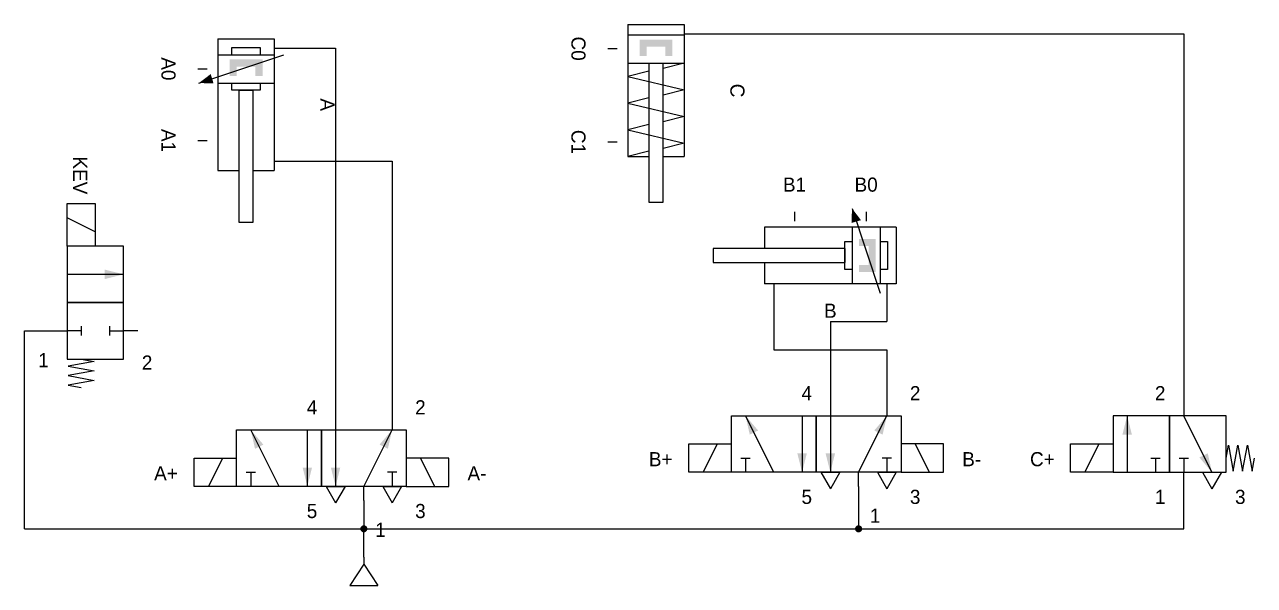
# Model space of a CAD drawing. Extents: x 1 to 289, y 5 to 746.
# Drawn here: x 22 to 152.5, y 686.2 to 745.7 of the extents above; entities that cross this region are included whole.
import ezdxf
from ezdxf.enums import TextEntityAlignment as Align

# ---------------------------------------------------------------- set-up
doc = ezdxf.new("R2010")
doc.units = 0
doc.linetypes.add('AUSGEZOGEN', pattern=[0])
for name, color, linetype in [('1', 7, 'AUSGEZOGEN'), ('LINES', 7, 'AUSGEZOGEN'), ('TCONNECTIONS', 7, 'AUSGEZOGEN')]:
    doc.layers.add(name, color=color, linetype=linetype)

# ---------------------------------------------------------------- blocks, each defined once
blk = doc.blocks.new('B3')
at = {"layer": '1', "color": 7}
for p, q in [((0, 14), (6, 14)), ((0, 14), (0, 0)), ((1.5, 13.05), (4.5, 13.05)), ((1.5, 12.3), (1.5, 13.05)), ((4.5, 13.05), (4.5, 12.3)), ((6, 14), (6, 0)), ((-2, 9.3), (7, 12.3)), ((0, 12.3), (6, 12.3)), ((6, 13), (8, 13)), ((0, 9.3), (6, 9.3)), ((1.5, 8.55), (1.5, 9.3)), ((4.5, 9.3), (4.5, 8.55)), ((4.5, 8.55), (1.5, 8.55)), ((2.25, 8.55), (3.75, 8.55)), ((2.25, 8.55), (2.25, -5.45)), ((3.75, -5.45), (3.75, 8.55)), ((0, 0), (2.25, 0)), ((3.75, 0), (6, 0)), ((6, 1), (8, 1)), ((2.25, -5.45), (3.75, -5.45))]:
    blk.add_line(p, q, dxfattribs=at)
for points in [[(4.75, 11.8), (1.25, 11.8), (4.75, 11.05), (1.25, 11.05)], [(2, 11.8), (1.25, 11.8), (2, 10.05), (1.25, 10.05)], [(4.75, 11.8), (4, 11.8), (4.75, 10.05), (4, 10.05)], [(-2, 9.3), (-0.75, 10.25), (-2, 9.3), (-0.45, 9.25)]]:
    blk.add_solid(points, dxfattribs=at)
blk.add_text('A', height=1.5, rotation=270, dxfattribs=at).set_placement((10.89, 7), align=Align.CENTER)
blk = doc.blocks.new('B4')
at = {"layer": '1', "color": 7}
for p, q in [((5.38, 7.6), (6.38, 7.6)), ((5.38, 0), (6.38, 0))]:
    blk.add_line(p, q, dxfattribs=at)
for s, p in [('A0', (1.52, 7.6)), ('A1', (1.52, 0))]:
    blk.add_text(s, height=1.5, rotation=270, dxfattribs=at).set_placement(p, align=Align.CENTER)
blk = doc.blocks.new('B5')
at = {"layer": '1', "color": 7}
for p, q in [((9.3, 10), (12.3, 1)), ((0, 8), (0, 5.75)), ((14, 8), (0, 8)), ((9.3, 8), (9.3, 2)), ((12.3, 8), (12.3, 2)), ((14, 8), (14, 2)), ((8.55, 5.75), (-5.45, 5.75)), ((-5.45, 5.75), (-5.45, 4.25)), ((8.55, 3.5), (8.55, 6.5)), ((8.55, 6.5), (9.3, 6.5)), ((8.55, 5.75), (8.55, 4.25)), ((12.3, 6.5), (13.05, 6.5)), ((13.05, 6.5), (13.05, 3.5)), ((-5.45, 4.25), (8.55, 4.25)), ((0, 4.25), (0, 2)), ((9.3, 3.5), (8.55, 3.5)), ((13.05, 3.5), (12.3, 3.5)), ((14, 2), (0, 2)), ((1, 2), (1, 0)), ((13, 2), (13, 0))]:
    blk.add_line(p, q, dxfattribs=at)
for points in [[(9.3, 10), (10.25, 8.75), (9.3, 10), (9.25, 8.45)], [(11.8, 6), (11.8, 6.75), (10.05, 6), (10.05, 6.75)], [(11.8, 3.25), (11.8, 6.75), (11.05, 3.25), (11.05, 6.75)], [(11.8, 3.25), (11.8, 4), (10.05, 3.25), (10.05, 4)]]:
    blk.add_solid(points, dxfattribs=at)
blk.add_text('B', height=1.5, dxfattribs=at).set_placement((7, -1.61), align=Align.CENTER)
blk = doc.blocks.new('B6')
at = {"layer": '1', "color": 7}
for p, q in [((0, -2.62), (0, -3.62)), ((7.6, -2.62), (7.6, -3.62))]:
    blk.add_line(p, q, dxfattribs=at)
for s, p in [('B1', (0, -0.48)), ('B0', (7.6, -0.48))]:
    blk.add_text(s, height=1.5, dxfattribs=at).set_placement(p, align=Align.CENTER)
blk = doc.blocks.new('B7')
at = {"layer": '1', "color": 7}
for p, q in [((0, 14), (0, 0)), ((0, 14), (6, 14)), ((6, 14), (6, 0)), ((0, 12.9), (6, 12.9)), ((6, 13), (8, 13)), ((0, 9.9), (6, 9.9)), ((2.25, 9.9), (2.25, -4.85)), ((3.75, -4.85), (3.75, 9.9)), ((6, 9.9), (3.75, 9.33)), ((2.25, 9.05), (0, 8.49)), ((0, 8.49), (6, 7.07)), ((6, 7.07), (3.75, 6.51)), ((2.25, 6.22), (0, 5.66)), ((0, 5.66), (6, 4.24)), ((6, 4.24), (3.75, 3.68)), ((2.25, 3.39), (0, 2.83)), ((0, 2.83), (6, 1.42)), ((6, 1.42), (3.75, 0.85)), ((2.25, 0.57), (0, 0)), ((0, 0), (2.25, 0)), ((3.75, 0), (6, 0)), ((2.25, -4.85), (3.75, -4.85))]:
    blk.add_line(p, q, dxfattribs=at)
for points in [[(4.75, 12.4), (1.25, 12.4), (4.75, 11.65), (1.25, 11.65)], [(2, 12.4), (1.25, 12.4), (2, 10.65), (1.25, 10.65)], [(4.75, 12.4), (4, 12.4), (4.75, 10.65), (4, 10.65)]]:
    blk.add_solid(points, dxfattribs=at)
blk.add_text('C', height=1.5, rotation=270, dxfattribs=at).set_placement((10.89, 7), align=Align.CENTER)
blk = doc.blocks.new('B8')
at = {"layer": '1', "color": 7}
for p, q in [((5.38, 9.9), (6.38, 9.9)), ((5.38, 0), (6.38, 0))]:
    blk.add_line(p, q, dxfattribs=at)
for s, p in [('C0', (1.52, 9.9)), ('C1', (1.52, 0))]:
    blk.add_text(s, height=1.5, rotation=270, dxfattribs=at).set_placement(p, align=Align.CENTER)
blk = doc.blocks.new('B9')
at = {"layer": '1', "color": 7}
for p, q in [((15, 9), (15, 7.5)), ((21, 9), (21, 7.5)), ((4.5, 1.5), (4.5, 7.5)), ((4.5, 7.5), (13.5, 7.5)), ((9, 1.5), (6, 7.5)), ((12, 7.5), (12, 1.5)), ((13.5, 7.5), (13.5, 1.5)), ((13.5, 1.5), (13.5, 7.5)), ((13.5, 7.5), (22.5, 7.5)), ((15, 7.5), (15, 1.5)), ((18, 1.5), (21, 7.5)), ((22.5, 7.5), (22.5, 1.5)), ((0, 1.5), (0, 4.5)), ((0, 4.5), (4.5, 4.5)), ((3, 4.5), (1.5, 1.5)), ((27, 4.5), (22.5, 4.5)), ((24, 4.5), (25.5, 1.5)), ((27, 1.5), (27, 4.5)), ((5.5, 3), (6.5, 3)), ((6, 3), (6, 1.5)), ((21.5, 3), (20.5, 3)), ((21, 3), (21, 1.5)), ((4.5, 1.5), (0, 1.5)), ((13.5, 1.5), (4.5, 1.5)), ((22.5, 1.5), (13.5, 1.5)), ((14, 1.5), (15, -0.25)), ((14, 1.5), (16, 1.5)), ((16, 1.5), (15, -0.25)), ((18, 0), (18, 1.5)), ((20, 1.5), (21, -0.25)), ((20, 1.5), (22, 1.5)), ((22, 1.5), (21, -0.25)), ((22.5, 1.5), (27, 1.5))]:
    blk.add_line(p, q, dxfattribs=at)
for points in [[(6, 7.5), (6.45, 5.49), (6, 7.5), (7.34, 5.93)], [(21, 7.5), (20.55, 5.49), (21, 7.5), (19.66, 5.93)], [(12, 1.5), (12.5, 3.5), (12, 1.5), (11.5, 3.5)], [(15, 1.5), (14.5, 3.5), (15, 1.5), (15.5, 3.5)]]:
    blk.add_solid(points, dxfattribs=at)
for s, p in [('4', (12.5, 9.14)), ('2', (24, 9.14)), ('A+', (-3, 2.14)), ('A-', (30, 2.14)), ('5', (12.5, -1.86)), ('3', (24, -1.86)), ('1', (19.75, -3.86))]:
    blk.add_text(s, height=1.5, dxfattribs=at).set_placement(p, align=Align.CENTER)
blk = doc.blocks.new('B10')
at = {"layer": '1', "color": 7}
for p, q in [((15, 9), (15, 7.5)), ((21, 9), (21, 7.5)), ((4.5, 1.5), (4.5, 7.5)), ((4.5, 7.5), (13.5, 7.5)), ((9, 1.5), (6, 7.5)), ((12, 7.5), (12, 1.5)), ((13.5, 7.5), (13.5, 1.5)), ((13.5, 1.5), (13.5, 7.5)), ((13.5, 7.5), (22.5, 7.5)), ((15, 7.5), (15, 1.5)), ((18, 1.5), (21, 7.5)), ((22.5, 7.5), (22.5, 1.5)), ((0, 1.5), (0, 4.5)), ((0, 4.5), (4.5, 4.5)), ((3, 4.5), (1.5, 1.5)), ((27, 4.5), (22.5, 4.5)), ((24, 4.5), (25.5, 1.5)), ((27, 1.5), (27, 4.5)), ((5.5, 3), (6.5, 3)), ((6, 3), (6, 1.5)), ((21.5, 3), (20.5, 3)), ((21, 3), (21, 1.5)), ((4.5, 1.5), (0, 1.5)), ((13.5, 1.5), (4.5, 1.5)), ((22.5, 1.5), (13.5, 1.5)), ((14, 1.5), (15, -0.25)), ((14, 1.5), (16, 1.5)), ((16, 1.5), (15, -0.25)), ((18, 0), (18, 1.5)), ((20, 1.5), (21, -0.25)), ((20, 1.5), (22, 1.5)), ((22, 1.5), (21, -0.25)), ((22.5, 1.5), (27, 1.5))]:
    blk.add_line(p, q, dxfattribs=at)
for points in [[(6, 7.5), (6.45, 5.49), (6, 7.5), (7.34, 5.93)], [(21, 7.5), (20.55, 5.49), (21, 7.5), (19.66, 5.93)], [(12, 1.5), (12.5, 3.5), (12, 1.5), (11.5, 3.5)], [(15, 1.5), (14.5, 3.5), (15, 1.5), (15.5, 3.5)]]:
    blk.add_solid(points, dxfattribs=at)
for s, p in [('4', (12.5, 9.14)), ('2', (24, 9.14)), ('B+', (-3, 2.14)), ('B-', (30, 2.14)), ('5', (12.5, -1.86)), ('3', (24, -1.86)), ('1', (19.75, -3.86))]:
    blk.add_text(s, height=1.5, dxfattribs=at).set_placement(p, align=Align.CENTER)
blk = doc.blocks.new('B17')
at = {"layer": 'TCONNECTIONS', "color": 7, "const_width": 0.375}
blk.add_lwpolyline([(1.3125, 1.5, 1), (1.6875, 1.5, 1)], format="xyb", close=True, dxfattribs=at)
blk = doc.blocks.new('B18')
at = {"layer": '1', "color": 7}
for p, q in [((2, 4), (2, 3.25)), ((2, 3.25), (0.5, 1)), ((2, 3.25), (0.5, 1)), ((2, 3.25), (3.5, 1)), ((0.5, 1), (3.5, 1))]:
    blk.add_line(p, q, dxfattribs=at)
blk = doc.blocks.new('B19')
at = {"layer": 'TCONNECTIONS', "color": 7, "const_width": 0.375}
blk.add_lwpolyline([(1.3125, 1.5, 1), (1.6875, 1.5, 1)], format="xyb", close=True, dxfattribs=at)
blk = doc.blocks.new('B20')
at = {"layer": '1', "color": 7}
for p, q in [((12, 9), (12, 7.5)), ((10.5, 7.5), (4.5, 7.5)), ((4.5, 7.5), (4.5, 1.5)), ((6, 7.5), (6, 1.5)), ((10.5, 1.5), (10.5, 7.5)), ((16.5, 7.5), (10.5, 7.5)), ((10.5, 7.5), (10.5, 1.5)), ((15, 1.5), (12, 7.5)), ((16.5, 1.5), (16.5, 7.5)), ((0, 1.5), (0, 4.5)), ((0, 4.5), (4.5, 4.5)), ((3, 4.5), (1.5, 1.5)), ((16.5, 3), (16.75, 4.38)), ((16.75, 4.38), (17.25, 1.62)), ((17.25, 1.62), (17.75, 4.38)), ((17.75, 4.38), (18.25, 1.62)), ((18.25, 1.62), (18.75, 4.38)), ((18.75, 4.38), (19.25, 1.62)), ((8.5, 3), (9.5, 3)), ((9, 3), (9, 1.5)), ((11.5, 3), (12.5, 3)), ((12, 3), (12, 1.5)), ((19.25, 1.62), (19.5, 3)), ((4.5, 1.5), (0, 1.5)), ((4.5, 1.5), (10.5, 1.5)), ((10.5, 1.5), (16.5, 1.5)), ((12, 0), (12, 1.5)), ((14, 1.5), (15, -0.25)), ((14, 1.5), (16, 1.5)), ((16, 1.5), (15, -0.25))]:
    blk.add_line(p, q, dxfattribs=at)
for points in [[(6, 7.5), (5.5, 5.5), (6, 7.5), (6.5, 5.5)], [(15, 1.5), (14.55, 3.51), (15, 1.5), (13.66, 3.07)]]:
    blk.add_solid(points, dxfattribs=at)
for s, p in [('2', (9.5, 9.14)), ('C+', (-3, 2.14)), ('1', (9.5, -1.86)), ('3', (18, -1.86))]:
    blk.add_text(s, height=1.5, dxfattribs=at).set_placement(p, align=Align.CENTER)
blk = doc.blocks.new('B61')
at = {"layer": '1', "color": 7}
for p, q in [((1.5, 21), (4.5, 21)), ((1.5, 16.5), (1.5, 21)), ((4.5, 21), (4.5, 16.5)), ((4.5, 18), (1.5, 19.5)), ((1.5, 16.5), (1.5, 10.5)), ((7.5, 16.5), (1.5, 16.5)), ((7.5, 10.5), (7.5, 16.5)), ((7.5, 13.5), (1.5, 13.5)), ((1.5, 10.5), (7.5, 10.5)), ((1.5, 10.5), (1.5, 4.5)), ((7.5, 10.5), (1.5, 10.5)), ((7.5, 4.5), (7.5, 10.5)), ((3, 8), (3, 7)), ((6, 8), (6, 7)), ((0, 7.5), (1.5, 7.5)), ((3, 7.5), (1.5, 7.5)), ((6, 7.5), (7.5, 7.5)), ((9, 7.5), (7.5, 7.5)), ((1.5, 4.5), (7.5, 4.5)), ((4.38, 4.25), (1.62, 3.75)), ((3, 4.5), (4.38, 4.25)), ((1.62, 3.75), (4.38, 3.25)), ((4.38, 3.25), (1.62, 2.75)), ((1.62, 2.75), (4.38, 2.25)), ((4.38, 2.25), (1.62, 1.75)), ((1.62, 1.75), (3, 1.5))]:
    blk.add_line(p, q, dxfattribs=at)
blk.add_solid([(7.5, 13.5), (5.5, 14), (7.5, 13.5), (5.5, 13)], dxfattribs=at)
blk.add_text('KEV', height=1.5, rotation=270, dxfattribs=at).set_placement((2.14, 24), align=Align.CENTER)
for s, p in [('1', (-1, 3.64)), ('2', (10, 3.39))]:
    blk.add_text(s, height=1.5, dxfattribs=at).set_placement(p, align=Align.CENTER)
blk = doc.blocks.new('B1')
at = {"layer": 'LINES', "color": 7}
for p, q in [((97.25, 744.71), (148.25, 744.71)), ((148.25, 744.71), (148.25, 705.71)), ((53.75, 743.21), (58.25, 743.21)), ((58.25, 743.21), (58.25, 704.21)), ((53.75, 731.21), (64.25, 731.21)), ((64.25, 731.21), (64.25, 704.21)), ((104.75, 716.21), (104.75, 711.21)), ((116.75, 716.21), (116.75, 714.21)), ((110.75, 714.21), (116.75, 714.21)), ((110.75, 714.21), (110.75, 705.71)), ((25.25, 692.21), (25.25, 713.21)), ((25.25, 713.21), (28.25, 713.21)), ((104.75, 711.21), (116.75, 711.21)), ((116.75, 711.21), (116.75, 705.71)), ((148.25, 705.71), (148.25, 705.71)), ((58.25, 704.21), (58.25, 704.21)), ((64.25, 704.21), (64.25, 704.21)), ((113.75, 696.71), (113.75, 694.71)), ((148.25, 692.21), (148.25, 696.71)), ((148.25, 696.71), (148.25, 696.71)), ((61.25, 695.21), (61.25, 692.21)), ((113.75, 694.71), (113.75, 694.71)), ((113.75, 694.71), (113.75, 692.21)), ((25.25, 692.21), (61.25, 692.21)), ((61.25, 692.21), (61.25, 692.21)), ((61.25, 691.71), (61.25, 692.21)), ((61.25, 692.21), (113.75, 692.21)), ((61.25, 689.21), (61.25, 691.71)), ((61.25, 691.71), (61.25, 691.71)), ((113.75, 692.21), (148.25, 692.21)), ((113.75, 692.21), (113.75, 692.21))]:
    blk.add_line(p, q, dxfattribs=at)

msp = doc.modelspace()

# ---------------------------------------------------------------- block references
at = {"layer": '1'}
for name, p in [('B7', (86, 731.71)), ('B1', (-3.25, 0)), ('B3', (42.5, 730.21)), ('B8', (78.5, 733.26)), ('B4', (35, 733.41)), ('B61', (25, 705.71)), ('B6', (103.7, 728.46)), ('B5', (100.5, 716.21)), ('B10', (92.5, 696.71)), ('B20', (133, 696.71)), ('B9', (40, 695.21)), ('B19', (56.5, 690.71)), ('B17', (109, 690.71)), ('B18', (56, 685.21))]:
    msp.add_blockref(name, p, dxfattribs=at)

doc.saveas('drawing.dxf')
